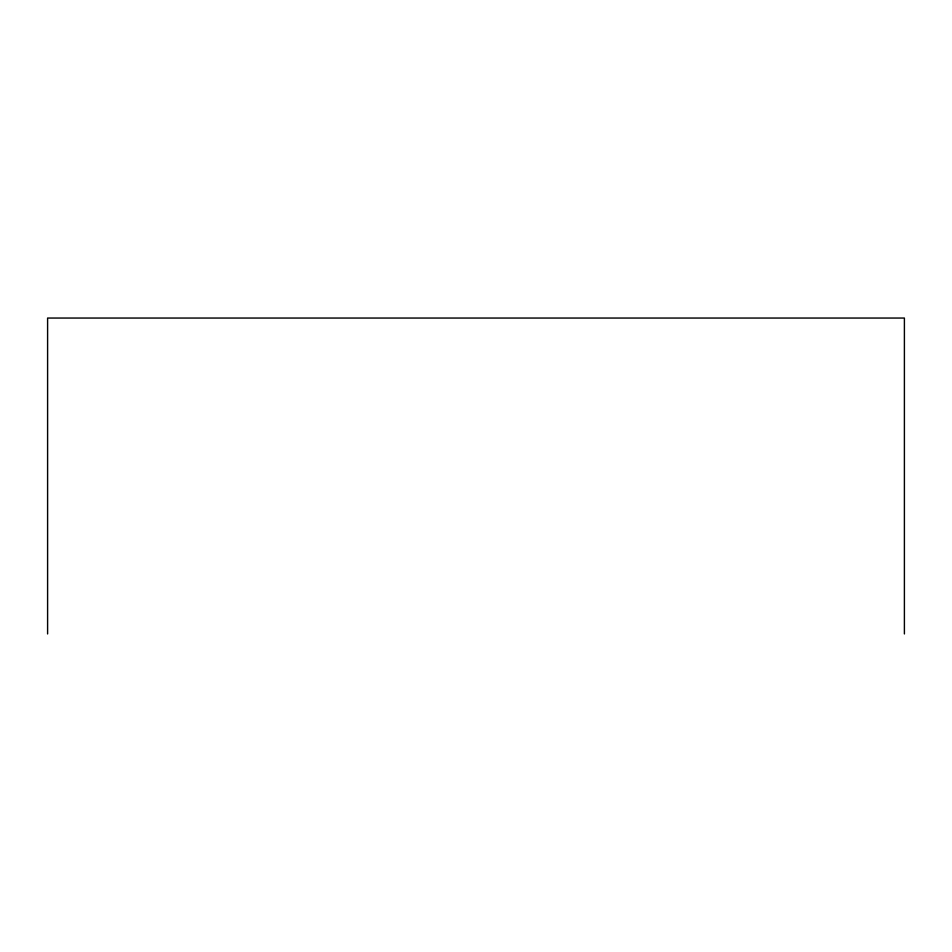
<?xml version="1.0" encoding="UTF-8"?>
<svg xmlns="http://www.w3.org/2000/svg" width="952" height="952" viewBox="0 0 952 952"><rect width="100%" height="100%" fill="white"/><g stroke="black" fill="none" stroke-linecap="round" stroke-linejoin="round"><path stroke-width="1.43" d="M904.4 633.949L904.4 318.051L47.6 318.051L47.6 633.949"/></g></svg>
